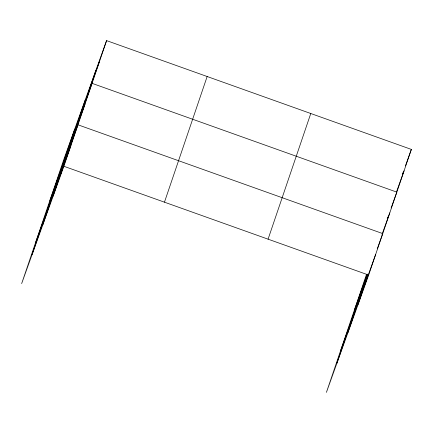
<?xml version="1.0" encoding="UTF-8"?>
<svg xmlns="http://www.w3.org/2000/svg" width="433" height="433" viewBox="0 0 433 433"><rect width="100%" height="100%" fill="white"/><g stroke="black" fill="none" stroke-linecap="round" stroke-linejoin="round"><path stroke-width="0.65" d="M32.042 254.728L74.741 129.072M42.748 224.992L85.447 99.336M53.14 196.133L95.839 70.471M106.588 40.615L64.349 157.931L21.65 283.593L63.884 166.277L106.588 40.615L411.35 149.407L368.651 275.069L326.412 392.385L366.551 274.262M164.459 202.179L207.158 76.517M268.076 239.168L310.78 113.506M336.804 363.52L367.124 274.3M347.51 333.783L367.796 274.094M357.902 304.924L368.147 274.766M88.581 91.834L99.325 61.979M49.833 200.658L92.067 83.342L396.834 192.133L391.113 208.013M74.276 133.932L85.025 104.077M35.739 242.123L77.978 124.807L382.74 233.598L377.251 248.845M60.182 175.397L70.931 145.542M402.43 174.18L403.118 172.274M405.402 165.926L411.35 149.407M396.314 192.366L404.092 170.77M354.595 309.449L367.265 274.257M387.226 218.811L387.914 216.906M382.009 234.464L389.787 212.868M340.506 350.914L367.926 274.749M364.949 284.189L375.698 254.333M63.884 166.277L368.651 275.069"/></g></svg>
